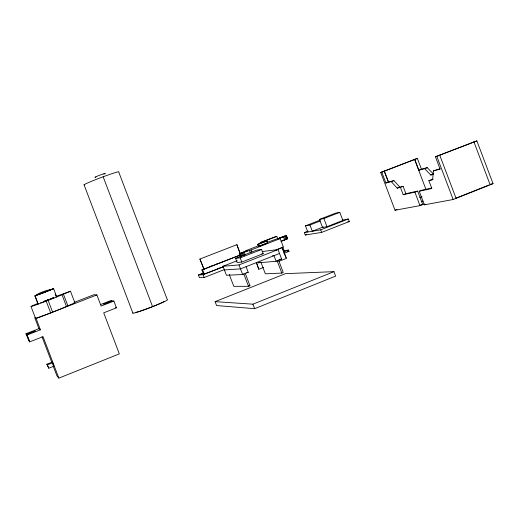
<?xml version="1.0" encoding="UTF-8"?>
<svg xmlns="http://www.w3.org/2000/svg" width="519" height="519" viewBox="0 0 519 519"><rect width="100%" height="100%" fill="white"/><g stroke="black" fill="none" stroke-linecap="round" stroke-linejoin="round"><path stroke-width="0.78" d="M281.077 241.439L287.532 238.74L286.339 235.529L266.922 242.444M287.532 238.74L286.339 235.529M433.404 170.848L432.619 179.756L428.869 180.644L431.84 188.488L419.216 191.239L424.36 204.823L453.145 199.51L493.05 183.668L476.864 140.883L435.454 156.796L440.125 169.129L433.404 170.848L440.054 168.753M240.213 256.431L239.311 253.81L247.375 250.495L245.805 250.709L258.624 245.688M56.707 296.161A17.412 0.48 -21.1 0 1 60.775 294.727L70.48 291.237L74.885 302.791L66.257 306.495A17.412 0.649 -21.2 0 1 52.627 312.153L48.338 313.794A17.412 0.649 -21.2 0 1 35.811 317.803M70.48 291.237L61.813 294.844A17.412 0.48 -21.1 0 1 48.144 300.391L43.855 302.032A17.412 0.48 -21.1 0 1 31.328 306.457A17.412 0.48 -21.1 0 1 37.816 303.433M52.737 297.99L53.801 297.685L46.476 300.715M49.24 299.405L49.623 299.301L49.026 299.58M56.714 296.803L53.639 288.733L34.883 295.947L37.971 304.05M34.883 295.947C40.242 291.827 47.21 290.361 53.639 288.733M105.474 173.463C106.745 172.269 90.475 178.679 95.976 177.102M275.213 250.372L283.419 247.141L280.169 238.584L278.431 238.857L286.339 235.6M41.455 302.35L40.735 302.733L41.767 302.434M103.794 174.222L104.786 173.787M45.529 300.825L44.926 301.111L45.698 300.864M203.189 273.241L201.612 273.98L203.461 273.442M53.152 365.979L56.863 375.698L58.855 378.117L119.338 353.88L103.703 312.834L116.444 307.832L113.875 301.078L112.318 300.903L103.709 304.186L111.981 300.864L110.469 300.696L100.238 304.692M215.113 301.656L252.928 304.173L333.938 271.651L335.624 276.102L254.647 308.688L216.585 305.542L215.113 301.656L285.379 273.669L333.938 271.651M43.726 301.396L45.263 300.78M48.559 299.774L46.204 300.683M455.598 198.277L470.454 192.38M471.181 192.095L488.853 185.075M46.963 364.189L52.062 362.158L52.627 362.781L53.918 366.161L48.773 368.211L46.963 364.189L48.773 368.211M47.482 364.825L52.627 362.781M229.255 274.447L233.771 286.326L248.504 286.332L249.957 285.755L245.176 273.182M260.836 261.991L265.326 273.805L281.811 273.078L283.244 272.507L278.502 260.006M43.551 292.554C38.302 294.714 50.577 289.978 44.764 292.087M421.649 201.638L423.108 201.061M237.254 260.674L223.021 266.266L226.44 275.252L242.658 274.519L248.238 272.319L246.09 266.669M259.416 262.251L257.937 262.835L276.14 261.284L281.655 259.104L278.035 249.581L262.114 251.559M256.289 262.659L258.793 269.251L263.535 267.473M278.807 261.336L286.533 258.378L282.064 247.472L283.997 252.571M417.341 158.399L414.765 159.398L418.852 170.2L424.626 168.662L430.776 175.02L433.404 173.995L427.234 167.65L421.434 169.194L417.341 158.399L380.712 172.457L395.03 210.234L420.001 205.628L424.211 203.961M424.36 204.823L425.742 204.272M419.216 191.239L421.986 190.149L431.698 188.021M241.789 262.089L263.211 253.668L261.608 249.451L256.633 250.106L235.574 258.365L237.151 262.523L241.789 262.089L240.18 257.852L235.574 258.365M202.91 273.228L198.414 274.992L199.445 277.704L204.162 277.522L224.448 269.543M277.178 249.477L282.375 247.433M308.098 231.104L304.329 232.583L305.25 235.003L321.67 232.389L349.3 221.522L348.34 218.992L342.203 220.121M223.021 266.266L239.012 264.93L278.035 249.581M419.826 197.505L422.005 196.643M279.52 253.486L240.511 268.868L224.422 269.951M283.802 253.415L288.999 251.365L288.519 250.1L284.516 251.676L282.725 246.947M395.03 210.234L396.977 209.462M257.716 244.371L267.058 240.972L267.81 242.944L259.519 246.188L258.462 246.343L257.716 244.371L267.058 240.972M319.483 219.42L323.869 218.544L339.776 212.323L342.864 220.452L326.957 226.699L322.539 227.465L319.483 219.42L335.203 213.27L339.776 212.323M307.806 231.999L305.47 225.849L319.957 220.186M38.925 328.657L25.95 333.73L26.469 334.301L35.188 330.973L26.579 334.431L27.111 335.021L40.437 329.805L36.148 318.562L34.747 317.712L38.925 328.657L40.437 329.805M113.875 301.078L101.127 306.067L96.884 294.941L93.92 294.714L74.587 302.227M305.47 225.849L309.947 225.012L320.217 220.99M258.462 246.343L266.721 243.113M239.246 253.901L251.06 249.983L280.169 238.584M428.869 180.644L433.229 179.172M223.592 266.649L203.565 274.259L201.891 269.861L204.908 268.686M210.176 266.617L211.681 266.026M215.45 264.554L216.955 263.963M222.223 261.9L223.728 261.31M240.2 253.35L236.904 244.67L199.906 259.033L203.98 269.199L239.999 255.089M201.891 269.861L239.713 255.283M240.18 257.852L261.608 249.451M380.712 172.457L381.77 172.159L385.889 183.025L391.255 181.65L397.191 188.15L400.421 187.378L403.205 194.722L405.884 193.671L417.652 191.096L422.745 204.538L420.409 204.973M26.469 334.301L29.726 341.872L43.045 336.643L58.855 378.117M323.318 226.933L312.315 231.247L309.947 225.012M203.565 274.259L205.07 273.662M217.863 268.641L219.368 268.051M198.414 274.992L203.104 274.752L223.397 266.779M305.25 235.003L306.755 234.406M403.205 194.722L414.908 192.173L417.652 191.096M304.329 232.583L320.71 229.846L348.34 218.992M46.548 300.41L47.151 300.177M383.32 171.452L384.384 171.147L388.497 182.007L393.895 180.618L399.851 187.106L403.101 186.334L405.884 193.671M414.765 159.398L381.77 172.159M391.255 181.65L393.895 180.618M424.626 168.662L427.234 167.65M397.191 188.15L399.851 187.106M400.421 187.378L403.101 186.334M276.841 236.463L260.097 242.658L275.278 236.722L276.841 236.463L277.678 238.675M44.154 292.32L37.731 294.85L50.804 289.823L43.946 292.301M435.454 156.796L476.864 140.883M36.148 318.562L96.884 294.941M385.889 183.025L388.497 182.007M418.852 170.2L421.434 169.194M47.274 300.203L49.623 299.301M50.317 299.028L53.801 297.685M47.761 299.943L48.338 299.729M45.906 300.936L42.876 302.052M283.99 239.869L284.723 239.616M281.181 241.251L285.794 239.278M53.178 288.849L35.097 295.804L36.538 299.586M438.594 155.616L439.768 155.265L456.078 198.349M73.594 303.135L74.885 302.791M413.624 159.735L414.603 159.463L426.131 189.896M286.618 238.889L287.532 238.669M430.776 175.02L433.553 174.332M472.491 142.44L473.964 142.005L490.157 184.816M490.727 184.135L493.05 183.668M347.762 221.795L349.3 221.522M236.904 244.67L239.687 252.656M199.906 259.033L203.98 269.199M283.841 250.651L288.519 250.1M261.784 253.83L263.211 253.668M287.435 251.54L288.999 251.365M272.436 255.822L274.006 255.659L276.14 261.284M279.235 259.325L281.655 259.104M258.793 269.251L256.581 262.633M246.661 272.397L248.238 272.319M248.4 285.755L249.957 285.755M115.374 307.624L116.444 307.832M50.693 312.905L46.197 301.137M29.032 341.022L25.95 333.73M103.158 176.784L152.599 306.697M84.039 184.777L132.935 313.204M63.428 294.202L67.872 305.847M61.995 294.76L66.432 306.405M55.176 294.098L56.279 296.985M48.144 300.391L52.627 312.153M36.83 300.345L38.211 303.972M31.004 306.495L35.441 318.128M52.062 362.158L53.347 365.519M42.033 336.812L51.725 362.236M27.111 335.021L29.726 341.872M436.823 156.407L453.145 199.51M414.908 192.173L420.001 205.628M384.235 171.205L388.478 182.403M323.869 218.544L326.957 226.699M320.71 229.846L321.67 232.389M286.267 236.21L287.221 238.721M286.021 235.782L287.221 238.928M285.418 236.067L286.611 239.214M284.561 236.437L285.761 239.59M283.517 236.865L284.71 240.018M284.555 254.031L285.937 257.677M277.062 260.57L281.811 273.078M258.767 244.215L259.519 246.188M251.06 249.983L251.877 252.137M249.399 250.223L250.359 252.759M244.254 252.234L245.215 254.777M243.035 252.695L244.241 255.867M241.88 253.11L242.847 255.653M240.861 253.46L241.822 256.003M240.05 253.72L241.251 256.892M239.499 253.869L240.459 256.405M239.311 253.81L240.271 256.334M243.729 273.753L248.504 286.332M239.012 264.93L242.658 274.519M252.928 304.173L254.647 308.688M202.644 269.809L204.324 274.214M203.104 274.752L204.162 277.522M132.968 312.873A18.587 1.142 -21.1 0 0 150.283 307.598A18.587 1.142 -21.1 0 0 167.287 299.645L118.715 171.984A18.606 0.863 -20.6 0 0 100.822 177.654A18.606 0.863 -20.6 0 0 84.26 184.933M164.517 301.292A16.524 1.019 -21.1 0 1 150.276 307.462A16.524 1.019 -21.1 0 1 135.881 312.328M247.05 250.917L240.699 253.33L247.05 250.917M284.918 236.113L278.658 238.493L284.918 236.113"/></g></svg>
